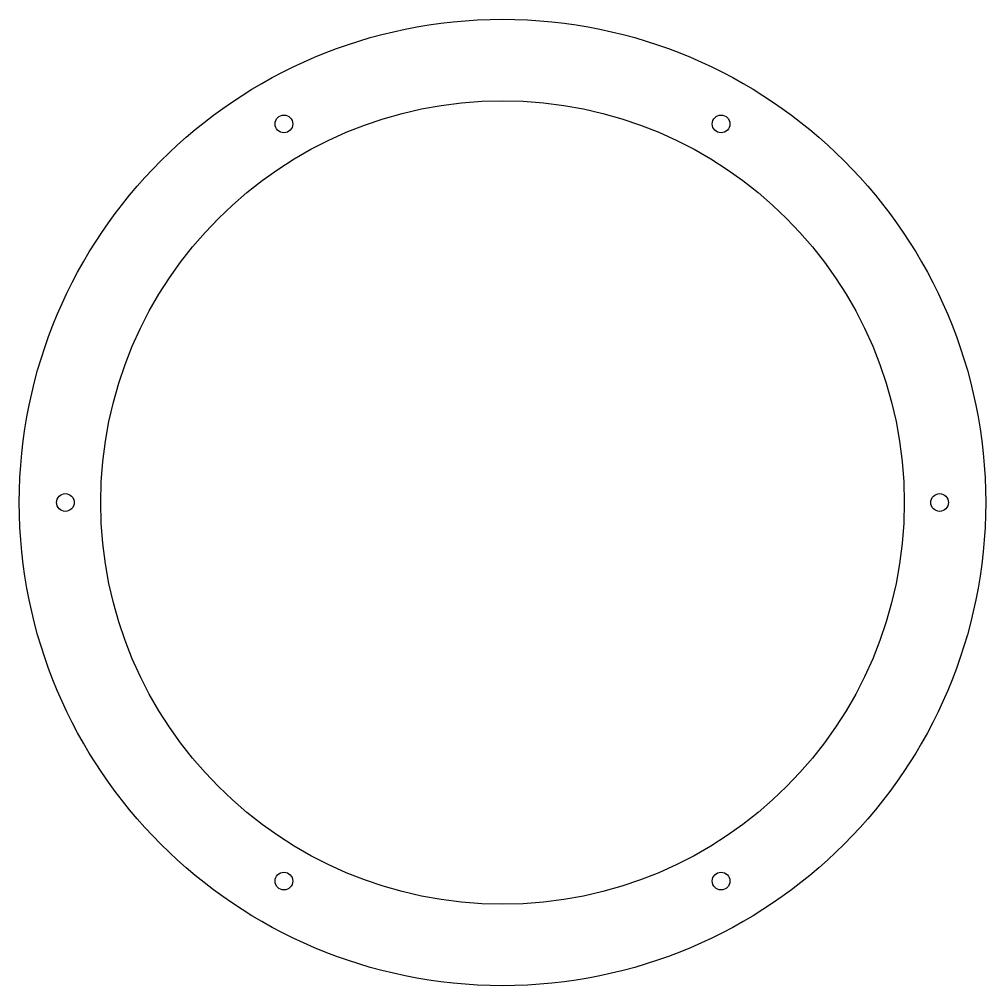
# Model space of a CAD drawing. Header units: millimetres. Extents: x -137 to 137, y -137 to 137.
import ezdxf

# ---------------------------------------------------------------- set-up
doc = ezdxf.new("R2010")
doc.units = ezdxf.units.MM
doc.layers.get('0').update_dxf_attribs({"linetype": 'CONTINUOUS'})

msp = doc.modelspace()

# ---------------------------------------------------------------- linework, layer by layer
for centre, radius in [((0, 0), 136.5), ((0, 0), 113.5), ((-61.75, 106.95), 2.5), ((61.75, 106.95), 2.5), ((-123.5, 0), 2.5), ((123.5, 0), 2.5), ((-61.75, -106.95), 2.5), ((61.75, -106.95), 2.5)]:
    msp.add_circle(centre, radius)

doc.saveas('drawing.dxf')
